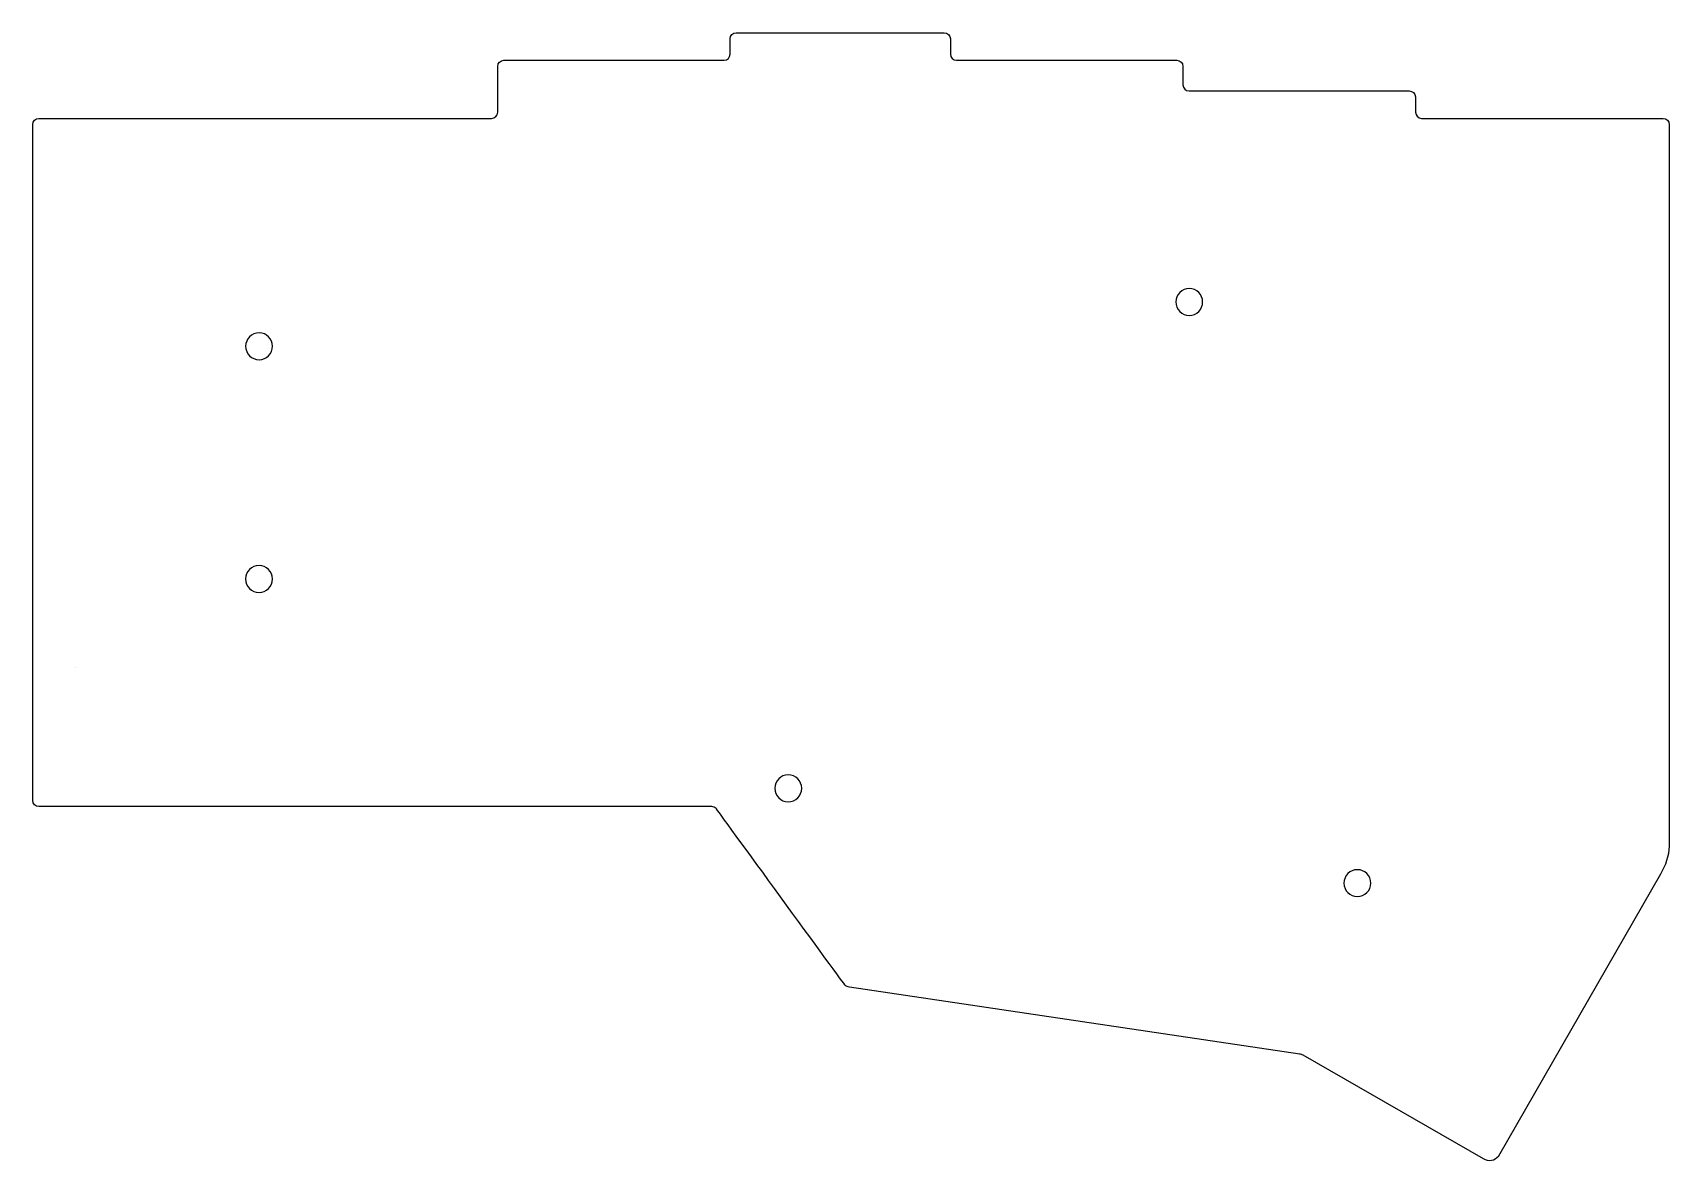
# Model space of a CAD drawing. Header units: millimetres. Extents: x -143 to -10, y 8 to 100.
import ezdxf

# ---------------------------------------------------------------- set-up
doc = ezdxf.new("R2010")
doc.units = ezdxf.units.MM
doc.layers.get('0').update_dxf_attribs({"linetype": 'CONTINUOUS'})

msp = doc.modelspace()

# ---------------------------------------------------------------- linework, layer by layer
for p, q in [((-86.3, 98.07), (-86.3, 99.32)), ((-85.8, 99.82), (-68.8, 99.82)), ((-68.3, 99.32), (-68.3, 98.07)), ((-105.3, 93.32), (-105.3, 97.07)), ((-104.8, 97.57), (-86.8, 97.57)), ((-67.8, 97.57), (-49.79, 97.57)), ((-49.29, 97.07), (-49.29, 95.57)), ((-48.79, 95.07), (-30.79, 95.07)), ((-30.29, 94.57), (-30.29, 93.34)), ((-143.3, 37.07), (-143.3, 92.32)), ((-142.8, 92.82), (-125.8, 92.82)), ((-125.8, 92.82), (-123.8, 92.82)), ((-123.8, 92.82), (-105.8, 92.82)), ((-29.79, 92.81), (-10.04, 92.81)), ((-9.54, 92.31), (-9.54, 33.35)), ((-139.8, 47.97), (-139.81, 47.97)), ((-125.8, 36.57), (-142.8, 36.57)), ((-123.8, 36.57), (-125.8, 36.57)), ((-87.8, 36.57), (-123.8, 36.57)), ((-10.26, 31.05), (-23.49, 8.01)), ((-39.75, 16.35), (-76.55, 21.82)), ((-24.72, 7.78), (-39.47, 16.27))]:
    msp.add_line(p, q)
for centre, radius, start, end in [((-87.8, 36.07), 0.5, 45, 90), ((-40.05, 14.62), 1.75, 70.829, 80.3066)]:
    msp.add_arc(centre, radius, start, end)
at = {"extrusion": (0, 0, -1)}
for centre, radius, start, end in [((14.43, 33.61), 4.89, 183.0488, 211.5066), ((76.48, 22.45), 0.637, 275.7965, 310.6007)]:
    msp.add_arc(centre, radius, start, end, dxfattribs=at)
for points in [[(-86.3, 99.32), (-86.3, 99.6), (-86.07, 99.82), (-85.8, 99.82)], [(-68.8, 99.82), (-68.52, 99.82), (-68.3, 99.6), (-68.3, 99.32)], [(-86.8, 97.57), (-86.52, 97.57), (-86.3, 97.79), (-86.3, 98.07)], [(-68.3, 98.07), (-68.3, 97.79), (-68.07, 97.57), (-67.8, 97.57)], [(-105.3, 97.07), (-105.3, 97.35), (-105.07, 97.57), (-104.8, 97.57)], [(-49.79, 97.57), (-49.52, 97.57), (-49.29, 97.35), (-49.29, 97.07)], [(-49.29, 95.57), (-49.29, 95.29), (-49.07, 95.07), (-48.79, 95.07)], [(-30.79, 95.07), (-30.52, 95.07), (-30.29, 94.85), (-30.29, 94.57)], [(-143.3, 92.32), (-143.3, 92.6), (-143.08, 92.82), (-142.8, 92.82)], [(-105.8, 92.82), (-105.52, 92.82), (-105.3, 93.04), (-105.3, 93.32)], [(-30.29, 93.34), (-30.27, 93.07), (-30.06, 92.85), (-29.79, 92.81)], [(-10.04, 92.81), (-9.77, 92.81), (-9.54, 92.59), (-9.54, 92.31)], [(-142.8, 36.57), (-143.08, 36.57), (-143.3, 36.79), (-143.3, 37.07)], [(-76.9, 21.97), (-76.9, 21.97), (-87.45, 36.42), (-87.44, 36.42)]]:
    msp.add_open_spline(points, degree=3)
for points, knots in [([(-49.88, 77.82), (-49.88, 78.43), (-49.38, 78.92), (-48.17, 78.92), (-47.68, 78.43), (-47.68, 77.21), (-48.17, 76.72), (-49.38, 76.72), (-49.88, 77.21), (-49.88, 77.82)], [0, 0, 0, 0, 1, 1, 2, 2, 3, 3, 4, 4, 4, 4]), ([(-125.9, 74.2), (-125.9, 74.8), (-125.4, 75.3), (-124.19, 75.3), (-123.7, 74.8), (-123.7, 73.59), (-124.19, 73.1), (-125.4, 73.1), (-125.9, 73.59), (-125.9, 74.2)], [0, 0, 0, 0, 1, 1, 2, 2, 3, 3, 4, 4, 4, 4]), ([(-125.91, 55.18), (-125.91, 55.79), (-125.41, 56.28), (-124.2, 56.28), (-123.71, 55.79), (-123.71, 54.57), (-124.2, 54.08), (-125.41, 54.08), (-125.91, 54.57), (-125.91, 55.18)], [0, 0, 0, 0, 1, 1, 2, 2, 3, 3, 4, 4, 4, 4]), ([(-82.65, 38.07), (-82.65, 38.68), (-82.16, 39.17), (-80.95, 39.17), (-80.45, 38.68), (-80.45, 37.46), (-80.95, 36.97), (-82.16, 36.97), (-82.65, 37.46), (-82.65, 38.07)], [0, 0, 0, 0, 1, 1, 2, 2, 3, 3, 4, 4, 4, 4]), ([(-36.13, 30.32), (-36.13, 30.92), (-35.64, 31.42), (-34.43, 31.42), (-33.93, 30.92), (-33.93, 29.71), (-34.43, 29.22), (-35.64, 29.22), (-36.13, 29.71), (-36.13, 30.32)], [0, 0, 0, 0, 1, 1, 2, 2, 3, 3, 4, 4, 4, 4]), ([(-23.49, 8.01), (-23.5, 8.01), (-23.5, 8), (-23.51, 7.99), (-23.79, 7.6), (-24.33, 7.51), (-24.72, 7.78)], [34, 34, 34, 34, 35, 35, 35, 36, 36, 36, 36])]:
    msp.add_open_spline(points, degree=3, knots=knots)

doc.saveas('drawing.dxf')
